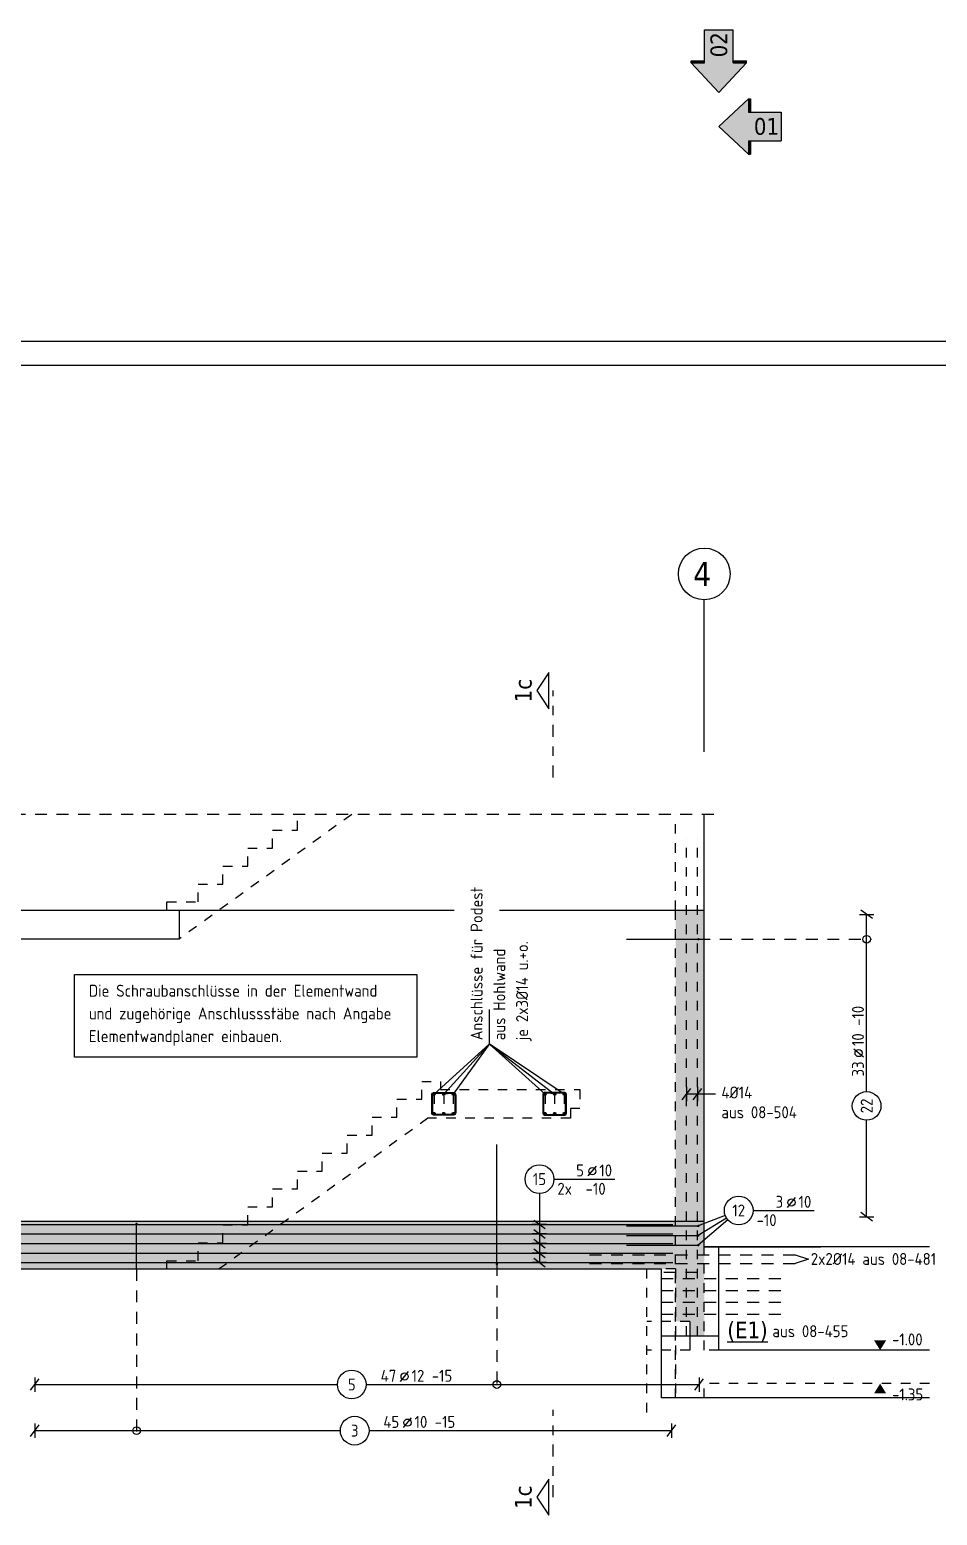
# Model space of a CAD drawing. Extents: x 40 to 130.5, y -19 to 13.9.
# Drawn here: x 58 to 67.49, y -1.58 to 13.95 of the extents above; entities that cross this region are included whole.
import ezdxf
from ezdxf.enums import TextEntityAlignment as Align

# ---------------------------------------------------------------- set-up
doc = ezdxf.new("R2010")
doc.units = 0
doc.header["$LTSCALE"] = 0.5
for name, pattern in [('AUSGEZOGEN', [1000.01, 1000, 0.01]), ('DASHDOTSMALL', [1.05, 0.5, -0.25, 0.05, -0.25]), ('DOT', [0.175, 0.05, -0.125]), ('HIDDEN', [0.375, 0.25, -0.125]), ('HIDDEN2', [0.187, 0.125, -0.062]), ('HIDDEN4', [0.12, 0.02, -0.1]), ('PUNKT', [0.175, 0.05, -0.125]), ('STRICHPUNKT2', [0.55, 0.25, -0.125, 0.05, -0.125]), ('VERDECKT', [0.375, 0.25, -0.125])]:
    doc.linetypes.add(name, pattern=pattern)
for name, color, linetype in [('ACHSEN', 7, 'Continuous'), ('AFU', 7, 'Continuous'), ('BETON', 7, 'Continuous'), ('DRUEBER', 7, 'Continuous'), ('Fugenband', 7, 'Continuous'), ('grau_hell', 7, 'Continuous'), ('grau_mittel', 7, 'Continuous'), ('HILFE', 7, 'Continuous'), ('index', 7, 'Continuous'), ('koten', 7, 'Continuous'), ('OBJEKT', 7, 'Continuous'), ('RAHMEN', 7, 'Continuous'), ('RND', 7, 'Continuous'), ('SCHNITTE', 7, 'Continuous'), ('SFP_Achsen', 7, 'Continuous'), ('TEXT', 7, 'Continuous')]:
    doc.layers.add(name, color=color, linetype=linetype)
doc.layers.add('NOPLOT', color=7, linetype='Continuous', plot=False)
doc.styles.add('helv', font='tahoma.ttf')
doc.styles.add('txt', font='isocp.shx')
doc.linetypes.add('AFU_50K', pattern='A,0.15,["/",Standard,S=0.2,R=0,X=-0.01,Y=-0.1],0.07,["/",Standard,S=0.2,R=0,X=-0.01,Y=-0.1],0.15', length=0.37)
doc.linetypes.add('AFU_50L', pattern='A,0.75,["/",Standard,S=0.2,R=0,X=-0.01,Y=-0.1],0.07,["/",Standard,S=0.2,R=0,X=-0.01,Y=-0.1],0.75', length=1.57)
doc.linetypes.add('AFU_50M', pattern='A,0.45,["/",Standard,S=0.2,R=0,X=-0.01,Y=-0.1],0.07,["/",Standard,S=0.2,R=0,X=-0.01,Y=-0.1],0.45', length=0.97)

# ---------------------------------------------------------------- blocks, each defined once
blk = doc.blocks.new('OKRD_O')
at = {"color": 0, "linetype": 'ByBlock'}
blk.add_solid([(-0.125, 0.202), (0.125, 0.202), (0, 0)], dxfattribs=at)
at = {"color": 0, "linetype": 'ByBlock', "style": 'txt'}
blk.add_attdef('OKRD', (0.25, 0.1), '', height=0.25, dxfattribs=at)
blk = doc.blocks.new('OKRD_U')
at = {"color": 0, "linetype": 'ByBlock'}
blk.add_solid([(-0.125, -0.202), (0.125, -0.202), (0, 0)], dxfattribs=at)
at = {"color": 0, "linetype": 'ByBlock', "style": 'txt'}
blk.add_attdef('OKRD', (0.25, -0.35), '', height=0.25, dxfattribs=at)
blk = doc.blocks.new('lei_gre')
at = {"layer": 'RND', "color": 7, "linetype": 'Continuous'}
for p, q in [((-0.09, -0.12), (0.09, 0.12)), ((0, 0.15), (0, -0.15))]:
    blk.add_line(p, q, dxfattribs=at)
blk = doc.blocks.new('RND_LEI')
at = {"layer": 'RND', "color": 7, "linetype": 'Continuous'}
blk.add_line((1.022, 0.066), (1.19, 0.27), dxfattribs=at)
for centre, radius in [((0, 0), 0.3), ((1.106, 0.168), 0.075)]:
    blk.add_circle(centre, radius, dxfattribs=at)
at = {"layer": 'RND', "color": 7, "linetype": 'Continuous', "style": 'txt'}
blk.add_attdef('POSL', text='', height=0.25, dxfattribs=at).set_placement((0, 0), align=Align.MIDDLE)
blk.add_attdef('ANZ', text='', height=0.25, dxfattribs=at).set_placement((0.931, 0.057), align=Align.RIGHT)
for tag, p in [('DUM', (1.253, 0.057)), ('ABSTD', (1.674, 0.057)), ('POSTXT', (0.374, -0.327))]:
    blk.add_attdef(tag, p, '', height=0.25, dxfattribs=at)
blk = doc.blocks.new('SCHN-2')
at = {"layer": 'SCHNITTE', "color": 6, "linetype": 'Continuous'}
blk.add_lwpolyline([(0.378, 0.088), (0, 0.34), (-0.378, 0.088)], close=True, dxfattribs=at)
at = {"layer": 'SCHNITTE', "color": 1, "linetype": 'DASHDOTSMALL', "style": 'helv'}
blk.add_attdef('SCHN-2', text='', height=0.35, dxfattribs=at).set_placement((0, 0.45), align=Align.CENTER)
blk = doc.blocks.new('A1-35-0')
at = {"layer": 'RAHMEN'}
blk.add_line((118.9, 59.4), (0, 59.4), dxfattribs=at)
at = {"layer": 'RAHMEN', "color": 5}
blk.add_line((118.4, 58.9), (2, 58.9), dxfattribs=at)
blk = doc.blocks.new('hin_ind5')
at = {"layer": 'grau_hell', "linetype": 'AUSGEZOGEN'}
h = blk.add_hatch(color=9, dxfattribs=at)
h.dxf.hatch_style = 2
h.paths.add_polyline_path([(0, 0), (0.619, -0.577), (0.619, -0.3), (1.306, -0.3), (1.306, 0.3), (0.619, 0.3), (0.619, 0.577)])
h.paths.add_polyline_path([(0.34, -0.274), (1.311, -0.274), (1.311, 0.274), (0.34, 0.274)], flags=9)
at = {"layer": 'OBJEKT', "linetype": 'AUSGEZOGEN'}
for points in [[(0.619, 0.3), (0.66, 0.3), (0.66, 0.577), (0.619, 0.577)], [(0.619, -0.577), (0.66, -0.577), (0.66, -0.3), (0.619, -0.3)]]:
    blk.add_hatch(color=1, dxfattribs=at).paths.add_polyline_path(points)
at = {"layer": 'OBJEKT', "color": 1, "linetype": 'AUSGEZOGEN'}
for p, q in [((0, 0), (0.619, 0.577)), ((0.619, 0.577), (0.619, 0.3)), ((0.619, 0.577), (0.66, 0.577)), ((0.66, 0.577), (0.66, 0.3)), ((0, 0), (0.619, -0.577)), ((0.619, 0.3), (1.306, 0.3)), ((1.306, 0.3), (1.306, -0.3)), ((0.619, -0.3), (0.619, -0.577)), ((0.619, -0.3), (1.306, -0.3)), ((0.66, -0.3), (0.66, -0.577))]:
    blk.add_line(p, q, dxfattribs=at)
at = {"layer": 'OBJEKT', "color": 7, "linetype": 'AUSGEZOGEN'}
blk.add_line((0.619, -0.577), (0.66, -0.577), dxfattribs=at)
at = {"layer": 'index', "color": 1, "linetype": 'Continuous', "style": 'helv'}
blk.add_attdef('INDEX', text='', height=0.35, rotation=360, dxfattribs=at).set_placement((1.259, 0), align=Align.MIDDLE_RIGHT)

msp = doc.modelspace()

# ---------------------------------------------------------------- hatches: boundary and pattern name
at = {"layer": 'grau_hell'}
h = msp.add_hatch(color=9, dxfattribs=at)
h.paths.add_polyline_path([(53.2469, 1.4961), (53.2469, 0.9961), (57.9769, 0.9961), (57.9769, 1.4961)])
h.paths.add_polyline_path([(59.4319, 0.9961), (59.4319, 1.0811), (59.7569, 1.0811), (59.7569, 1.2686), (60.0169, 1.2686), (60.0169, 1.4561), (60.2769, 1.4561), (60.2769, 1.4961), (57.9769, 1.4961), (57.9769, 0.9961)])
h.paths.add_polyline_path([(60.6713, 1.4961), (60.2769, 1.4961), (60.2769, 1.4561), (60.0169, 1.4561), (60.0169, 1.2686), (59.7569, 1.2686), (59.7569, 1.0811), (59.4319, 1.0811), (59.4319, 0.9961), (59.9781, 0.9961)])
h.paths.add_polyline_path([(64.6019, 0.9961), (64.7519, 0.9961), (64.7519, 1.4961), (60.6713, 1.4961), (59.9781, 0.9961)])
at = {"layer": 'grau_mittel'}
h = msp.add_hatch(color=61, dxfattribs=at)
h.paths.add_polyline_path([(64.7519, 0.4461), (64.9019, 0.4461), (64.9019, 0.2961), (65.0519, 0.2961), (65.0519, 1.4961), (64.7519, 1.4961)])
h.paths.add_polyline_path([(65.0519, 4.7461), (64.7519, 4.7461), (64.7519, 1.4961), (65.0519, 1.4961)])

# ---------------------------------------------------------------- linework, layer by layer
at = {"layer": 'ACHSEN', "color": 140, "linetype": 'AUSGEZOGEN'}
msp.add_line((65.0519, 6.4016), (65.0519, 7.9897), dxfattribs=at)
at = {"layer": 'AFU', "color": 8, "linetype": 'AFU_50L'}
for p, q in [((52.9469, 4.7461), (62.4357, 4.7461)), ((62.9086, 4.7461), (65.0519, 4.7461)), ((47.6769, 4.4461), (59.5619, 4.4461)), ((52.9469, 1.4961), (65.0519, 1.4961)), ((52.9469, 0.9961), (64.6019, 0.9961)), ((67.4082, 0.1461), (65.2019, 0.1461)), ((67.4082, -0.3539), (64.6019, -0.3539))]:
    msp.add_line(p, q, dxfattribs=at)
at = {"layer": 'AFU', "color": 8, "linetype": 'AFU_50K'}
msp.add_line((59.5619, 4.4461), (59.5619, 4.7461), dxfattribs=at)
at = {"layer": 'AFU', "color": 8, "linetype": 'AFU_50M'}
for p, q in [((65.2019, 1.2261), (65.2019, 0.1461)), ((64.6019, 0.9961), (64.6019, -0.3539)), ((64.6019, 0.2961), (65.2019, 0.2961))]:
    msp.add_line(p, q, dxfattribs=at)
at = {"layer": 'AFU', "color": 1, "linetype": 'AUSGEZOGEN'}
msp.add_line((64.9019, 0.4461), (64.9019, 0.1461), dxfattribs=at)
at = {"layer": 'BETON', "color": 6, "linetype": 'AUSGEZOGEN'}
for p, q in [((65.0519, 1.2261), (65.0519, 5.7461)), ((65.0519, 1.2261), (66.2723, 1.2261)), ((67.4082, 1.2261), (65.0519, 1.2261))]:
    msp.add_line(p, q, dxfattribs=at)
at = {"layer": 'DRUEBER', "color": 7, "linetype": 'DOT'}
for p, q in [((61.3646, 5.7461), (59.5619, 4.4461)), ((60.7969, 5.5811), (60.7969, 5.7461)), ((60.5369, 5.3936), (60.5369, 5.5811)), ((60.5369, 5.5811), (60.7969, 5.5811)), ((60.2769, 5.2061), (60.2769, 5.3936)), ((60.2769, 5.3936), (60.5369, 5.3936)), ((60.0169, 5.0186), (60.0169, 5.2061)), ((60.0169, 5.2061), (60.2769, 5.2061)), ((59.7569, 4.8311), (59.7569, 5.0186)), ((59.7569, 5.0186), (60.0169, 5.0186)), ((59.4319, 4.7461), (59.4319, 4.8311)), ((59.4319, 4.8311), (59.7569, 4.8311)), ((62.0969, 2.7686), (62.0969, 2.9561)), ((62.0969, 2.9561), (62.2919, 2.9561)), ((62.2919, 2.9561), (62.2919, 2.8711)), ((62.2919, 2.8711), (63.7519, 2.8711)), ((63.7519, 2.8711), (63.7519, 2.6711)), ((61.8369, 2.5811), (61.8369, 2.7686)), ((61.8369, 2.7686), (62.0969, 2.7686)), ((63.7519, 2.6711), (63.6519, 2.6711)), ((63.6519, 2.6711), (63.6519, 2.5711)), ((62.1619, 2.5711), (59.9781, 0.9961)), ((61.5769, 2.3936), (61.5769, 2.5811)), ((61.5769, 2.5811), (61.8369, 2.5811)), ((63.6519, 2.5711), (62.1619, 2.5711)), ((61.3169, 2.2061), (61.3169, 2.3936)), ((61.3169, 2.3936), (61.5769, 2.3936)), ((61.0569, 2.0186), (61.0569, 2.2061)), ((61.0569, 2.2061), (61.3169, 2.2061)), ((60.7969, 1.8311), (60.7969, 2.0186)), ((60.7969, 2.0186), (61.0569, 2.0186)), ((60.5369, 1.6436), (60.5369, 1.8311)), ((60.5369, 1.8311), (60.7969, 1.8311)), ((60.2769, 1.4561), (60.2769, 1.6436)), ((60.2769, 1.6436), (60.5369, 1.6436)), ((60.0169, 1.2686), (60.0169, 1.4561)), ((60.0169, 1.4561), (60.2769, 1.4561)), ((59.7569, 1.0811), (59.7569, 1.2686)), ((59.7569, 1.2686), (60.0169, 1.2686)), ((52.9469, 0.9961), (59.4319, 0.9961)), ((59.4319, 0.9961), (59.4319, 1.0811)), ((59.4319, 1.0811), (59.7569, 1.0811))]:
    msp.add_line(p, q, dxfattribs=at)
at = {"layer": 'DRUEBER', "color": 7, "linetype": 'PUNKT'}
for p, q in [((64.7519, 4.7461), (64.7519, 5.7461)), ((64.7519, -0.3539), (64.7519, 4.7461)), ((65.0519, 0.1461), (65.0519, 1.2261)), ((65.2019, 0.1461), (65.0519, 0.1461)), ((65.0519, -0.3539), (65.0519, -0.2039)), ((67.4082, -0.2039), (65.0519, -0.2039))]:
    msp.add_line(p, q, dxfattribs=at)
at = {"layer": 'Fugenband', "color": 102, "linetype": 'HIDDEN4'}
for p, q in [((64.4519, -0.5039), (64.4519, 0.9961)), ((64.7519, 0.9961), (64.6019, 0.9961)), ((64.7519, 0.9961), (64.7519, -0.3539)), ((64.9019, 0.4461), (64.4519, 0.4461)), ((64.9019, 0.1461), (64.4519, 0.1461))]:
    msp.add_line(p, q, dxfattribs=at)
at = {"layer": 'HILFE', "color": 102, "linetype": 'HIDDEN'}
msp.add_line((65.1519, 5.7461), (52.8469, 5.7461), dxfattribs=at)
at = {"layer": 'HILFE', "color": 102, "linetype": 'AUSGEZOGEN'}
for p, q in [((62.804, 3.3495), (62.804, 3.7079)), ((62.2269, 2.8211), (62.804, 3.3495)), ((62.3269, 2.8211), (62.804, 3.3495)), ((62.804, 3.3495), (62.4269, 2.8211)), ((63.3869, 2.8211), (62.8029, 3.3483)), ((62.8029, 3.3483), (63.4869, 2.8211)), ((63.5869, 2.8211), (62.8029, 3.3483)), ((65.1703, 2.8223), (64.8676, 2.8223)), ((66.0019, 1.1411), (66.1425, 1.0964)), ((66.1425, 1.0964), (66.0019, 1.0508))]:
    msp.add_line(p, q, dxfattribs=at)
at = {"layer": 'NOPLOT', "color": 191, "linetype": 'AUSGEZOGEN'}
for p, q in [((62.3269, 2.8281), (62.3654, 2.8281)), ((63.4869, 2.8281), (63.4484, 2.8281))]:
    msp.add_line(p, q, dxfattribs=at)
for points in [[(62.4219, 2.6011), (62.2319, 2.6011, -0.4142136), (62.2019, 2.6311), (62.2019, 2.8111, -0.4142136), (62.2319, 2.8411), (62.4219, 2.8411, -0.4142136), (62.4519, 2.8111), (62.4519, 2.6311, -0.4142136)], [(62.4219, 2.6111), (62.2319, 2.6111, -0.4142136), (62.2119, 2.6311), (62.2119, 2.8111, -0.4142136), (62.2319, 2.8311), (62.4219, 2.8311, -0.4142136), (62.4419, 2.8111), (62.4419, 2.6311, -0.4142136)], [(63.3919, 2.6011), (63.5819, 2.6011, 0.4142136), (63.6119, 2.6311), (63.6119, 2.8111, 0.4142136), (63.5819, 2.8411), (63.3919, 2.8411, 0.4142136), (63.3619, 2.8111), (63.3619, 2.6311, 0.4142136)], [(63.3919, 2.6111), (63.5819, 2.6111, 0.4142136), (63.6019, 2.6311), (63.6019, 2.8111, 0.4142136), (63.5819, 2.8311), (63.3919, 2.8311, 0.4142136), (63.3719, 2.8111), (63.3719, 2.6311, 0.4142136)]]:
    msp.add_lwpolyline(points, format="xyb", close=True, dxfattribs=at)
at = {"layer": 'RND', "color": 7, "linetype": 'AUSGEZOGEN'}
for p, q in [((66.7509, 2.8491), (66.7509, 4.702)), ((66.7509, 1.5412), (66.7509, 2.5491)), ((63.4785, 1.9341), (64.1185, 1.9341)), ((65.5624, 1.6061), (66.2024, 1.6061)), ((58.049, -0.213), (61.2148, -0.213)), ((61.5148, -0.213), (64.9994, -0.213)), ((58.0511, -0.6953), (61.2458, -0.6953)), ((61.5458, -0.6953), (64.7106, -0.6953))]:
    msp.add_line(p, q, dxfattribs=at)
at = {"layer": 'RND', "color": 102, "linetype": 'VERDECKT'}
for p, q in [((64.9901, 4.4411), (66.8009, 4.4411)), ((59.1142, 0.9961), (59.1142, -0.7453)), ((62.8825, 1.0475), (62.8825, -0.263))]:
    msp.add_line(p, q, dxfattribs=at)
at = {"layer": 'RND', "color": 7, "linetype": 'HIDDEN2'}
for p, q in [((62.2269, 2.8211), (62.2269, 2.6211)), ((62.3269, 2.8211), (62.3269, 2.6211)), ((62.4269, 2.8211), (62.4269, 2.6211)), ((63.3869, 2.8211), (63.3869, 2.6211)), ((63.4869, 2.8211), (63.4869, 2.6211)), ((63.5869, 2.8211), (63.5869, 2.6211))]:
    msp.add_line(p, q, dxfattribs=at)
at = {"layer": 'RND', "color": 102, "linetype": 'AUSGEZOGEN'}
for p, q in [((63.3285, 1.7841), (63.3285, 1.0613)), ((65.2723, 1.5524), (64.9901, 1.4442)), ((65.2849, 1.527), (64.9901, 1.3442)), ((65.2985, 1.5085), (64.9901, 1.2442))]:
    msp.add_line(p, q, dxfattribs=at)
at = {"layer": 'RND', "color": 1, "linetype": 'HIDDEN2'}
for points in [[(64.8676, 0.2961), (64.8676, 5.4961)], [(64.982, 0.2961), (64.982, 5.4961)]]:
    msp.add_lwpolyline(points, dxfattribs=at)
at = {"layer": 'RND', "color": 1, "linetype": 'AUSGEZOGEN'}
for points in [[(64.2401, 4.4411), (64.9901, 4.4411)], [(62.8825, 1.0475), (62.8825, 2.2975)], [(57.5239, 1.4613), (64.7239, 1.4613)], [(59.1142, 0.9961), (59.1142, 1.4661)], [(64.2401, 1.4442), (64.9901, 1.4442)], [(57.5239, 1.3613), (64.7239, 1.3613)], [(57.5239, 1.2613), (64.7239, 1.2613)], [(64.2401, 1.3442), (64.9901, 1.3442)], [(64.2401, 1.2442), (64.9901, 1.2442)], [(57.5239, 1.1613), (64.7239, 1.1613)], [(57.5239, 1.0613), (64.7239, 1.0613)]]:
    msp.add_lwpolyline(points, dxfattribs=at)
at = {"layer": 'RND', "color": 7, "linetype": 'AUSGEZOGEN'}
for points, const_width in [([(64.9839, 4.4411, 1), (64.9964, 4.4411, 1)], 0.0125), ([(62.2234, 2.8211, 1), (62.2304, 2.8211, 1)], 0.007), ([(62.3234, 2.8211, -1), (62.3304, 2.8211, -1)], 0.007), ([(62.4234, 2.8211, 1), (62.4304, 2.8211, 1)], 0.007), ([(63.3904, 2.8211, -1), (63.3834, 2.8211, -1)], 0.007), ([(63.4904, 2.8211, 1), (63.4834, 2.8211, 1)], 0.007), ([(63.5904, 2.8211, -1), (63.5834, 2.8211, -1)], 0.007), ([(62.2234, 2.6211, -1), (62.2304, 2.6211, -1)], 0.007), ([(62.3234, 2.6211, -1), (62.3304, 2.6211, -1)], 0.007), ([(62.4234, 2.6211, -1), (62.4304, 2.6211, -1)], 0.007), ([(63.3904, 2.6211, 1), (63.3834, 2.6211, 1)], 0.007), ([(63.4904, 2.6211, 1), (63.4834, 2.6211, 1)], 0.007), ([(63.5904, 2.6211, 1), (63.5834, 2.6211, 1)], 0.007), ([(59.1079, 1.4661, 1), (59.1204, 1.4661, 1)], 0.0125), ([(64.9839, 1.4442, 1), (64.9964, 1.4442, 1)], 0.0125), ([(64.9839, 1.3442, 1), (64.9964, 1.3442, 1)], 0.0125), ([(64.9839, 1.2442, 1), (64.9964, 1.2442, 1)], 0.0125), ([(62.8762, 1.0475, 1), (62.8887, 1.0475, 1)], 0.0125)]:
    msp.add_lwpolyline(points, format="xyb", close=True, dxfattribs=dict(at, const_width=const_width))
at = {"layer": 'RND', "color": 1, "linetype": 'HIDDEN'}
for points in [[(63.8519, 1.1411), (66.0019, 1.1411)], [(63.8519, 1.0508), (66.0019, 1.0508)], [(64.9798, 0.9567), (64.6019, 0.9567)], [(64.6019, 0.8961), (65.9067, 0.8961)], [(64.6019, 0.7711), (65.9067, 0.7711)], [(64.6019, 0.6461), (65.9067, 0.6461)], [(64.6019, 0.5211), (65.9067, 0.5211)]]:
    msp.add_lwpolyline(points, dxfattribs=at)
at = {"layer": 'RND', "color": 7, "linetype": 'AUSGEZOGEN'}
for centre in [(66.7509, 4.4411), (62.8825, -0.213), (59.1142, -0.6953)]:
    msp.add_circle(centre, 0.04, dxfattribs=at)
at = {"layer": 'RND', "color": 102, "linetype": 'AUSGEZOGEN'}
for centre in [(62.2269, 2.8211), (62.3269, 2.8211), (62.4269, 2.8211), (63.3869, 2.8211), (63.4869, 2.8211), (63.5869, 2.8211), (62.2269, 2.6211), (62.3269, 2.6211), (62.4269, 2.6211), (63.3869, 2.6211), (63.4869, 2.6211), (63.5869, 2.6211)]:
    msp.add_circle(centre, 0.011, dxfattribs=at)
at = {"layer": 'SCHNITTE', "color": 6, "linetype": 'STRICHPUNKT2'}
for p, q in [((63.471, 6.1329), (63.471, 7.0407)), ((63.471, -1.391), (63.471, -0.4772))]:
    msp.add_line(p, q, dxfattribs=at)
at = {"layer": 'SFP_Achsen', "color": 7, "linetype": 'AUSGEZOGEN'}
msp.add_circle((65.0519, 8.2602), 0.2705, dxfattribs=at)
at = {"layer": 'TEXT', "color": 7, "linetype": 'AUSGEZOGEN'}
msp.add_lwpolyline([(58.4649, 4.0728), (62.0449, 4.0728), (62.0449, 3.209), (58.4649, 3.209)], close=True, dxfattribs=at)

# ---------------------------------------------------------------- block references
at = {"layer": 'koten', "color": 7, "linetype": 'AUSGEZOGEN', "xscale": 0.5, "yscale": 0.5, "zscale": 0.5}
for name, p, values in [('OKRD_O', (66.8918, 0.1461), {'OKRD': '-1.00'}), ('OKRD_U', (66.8918, -0.2039), {'OKRD': '-1.35'})]:
    msp.add_blockref(name, p, dxfattribs=at).add_auto_attribs(values)
at = {"layer": 'OBJEKT', "color": 7, "linetype": 'AUSGEZOGEN', "xscale": 0.5, "yscale": 0.5, "zscale": 0.5, "rotation": 90}
msp.add_blockref('hin_ind5', (65.2045, 13.2939), dxfattribs=at).add_auto_attribs({'INDEX': '02'})
at = {"layer": 'OBJEKT', "color": 7, "linetype": 'AUSGEZOGEN', "xscale": 0.5, "yscale": 0.5, "zscale": 0.5}
msp.add_blockref('hin_ind5', (65.2045, 12.9385), dxfattribs=at).add_auto_attribs({'INDEX': '01'})
at = {"layer": 'RAHMEN', "color": 191, "linetype": 'AUSGEZOGEN', "xscale": 0.5, "yscale": 0.5, "zscale": 0.5}
msp.add_blockref('A1-35-0', (39.9553, -19.0109), dxfattribs=at)
at = {"layer": 'RND', "color": 7, "linetype": 'AUSGEZOGEN', "xscale": 0.5, "yscale": 0.5, "zscale": 0.5, "rotation": 90}
for p in [(66.7509, 4.702), (66.7509, 1.5412)]:
    msp.add_blockref('lei_gre', p, dxfattribs=at)
msp.add_blockref('RND_LEI', (66.7509, 2.6991), dxfattribs=at).add_auto_attribs({'POSL': '22', 'DUM': '10', 'ANZ': '33', 'ABSTD': '-10'})
at = {"layer": 'RND', "color": 7, "linetype": 'AUSGEZOGEN', "xscale": 0.5, "yscale": 0.5, "zscale": 0.5}
for p in [(64.8676, 2.8223), (64.982, 2.8223), (58.049, -0.213), (64.9994, -0.213), (58.0511, -0.6953), (64.7106, -0.6953)]:
    msp.add_blockref('lei_gre', p, dxfattribs=at)
for p, values in [((63.3285, 1.9341), {'POSL': '15', 'DUM': '10', 'ANZ': '5', 'POSTXT': '2x  -10'}), ((65.4124, 1.6061), {'POSL': '12', 'DUM': '10', 'ANZ': '3', 'POSTXT': '-10'}), ((61.3648, -0.213), {'POSL': '5', 'DUM': '12', 'ANZ': '47', 'ABSTD': '-15'}), ((61.3958, -0.6953), {'POSL': '3', 'DUM': '10', 'ANZ': '45', 'ABSTD': '-15'})]:
    msp.add_blockref('RND_LEI', p, dxfattribs=at).add_auto_attribs(values)
at = {"layer": 'RND', "color": 102, "linetype": 'AUSGEZOGEN', "xscale": 0.5, "yscale": 0.5, "zscale": 0.5, "rotation": 270}
for p in [(63.3285, 1.4613), (63.3285, 1.3613), (63.3285, 1.2613), (63.3285, 1.1613), (63.3285, 1.0613)]:
    msp.add_blockref('lei_gre', p, dxfattribs=at)
at = {"layer": 'SCHNITTE', "color": 6, "linetype": 'STRICHPUNKT2', "xscale": 0.5, "yscale": 0.5, "zscale": 0.5, "rotation": 90}
for p in [(63.471, 7.0407), (63.471, -1.391)]:
    msp.add_blockref('SCHN-2', p, dxfattribs=at).add_auto_attribs({'SCHN-2': '1c'})

# ---------------------------------------------------------------- texts
at = {"layer": 'SFP_Achsen', "color": 6, "linetype": 'AUSGEZOGEN', "style": 'helv'}
msp.add_text('4', height=0.25, dxfattribs=at).set_placement((64.9379, 8.1358))
at = {"layer": 'TEXT', "color": 7, "linetype": 'AUSGEZOGEN', "style": 'txt'}
for s, p in [('Anschlüsse für Podest ', (62.7335, 3.3859)), ('je 2x3%%C14 u.+o.', (63.2085, 3.3859)), ('aus Hohlwand', (62.971, 3.3859))]:
    msp.add_text(s, height=0.125, rotation=90, dxfattribs=at).set_placement(p)
for s, p in [('Die Schraubanschlüsse in der Elementwand', (58.6148, 3.8411)), ('und zugehörige Anschlussstäbe nach Angabe', (58.6148, 3.6036)), ('Elementwandplaner einbauen.', (58.6148, 3.3661)), ('4%%C14 ', (65.2313, 2.777)), ('aus 08-504', (65.2313, 2.5703))]:
    msp.add_text(s, height=0.125, dxfattribs=at).set_placement(p)
at = {"layer": 'TEXT', "color": 7, "style": 'txt'}
for s, p in [('2x2%%C14 aus 08-481', (66.1667, 1.037)), ('aus 08-455', (65.7649, 0.2817))]:
    msp.add_text(s, height=0.125, dxfattribs=at).set_placement(p)
at = {"layer": 'TEXT', "color": 1, "linetype": 'AUSGEZOGEN', "style": 'helv'}
msp.add_text('%%U(E1)', height=0.175, dxfattribs=at).set_placement((65.2931, 0.2695))

doc.saveas('drawing.dxf')
